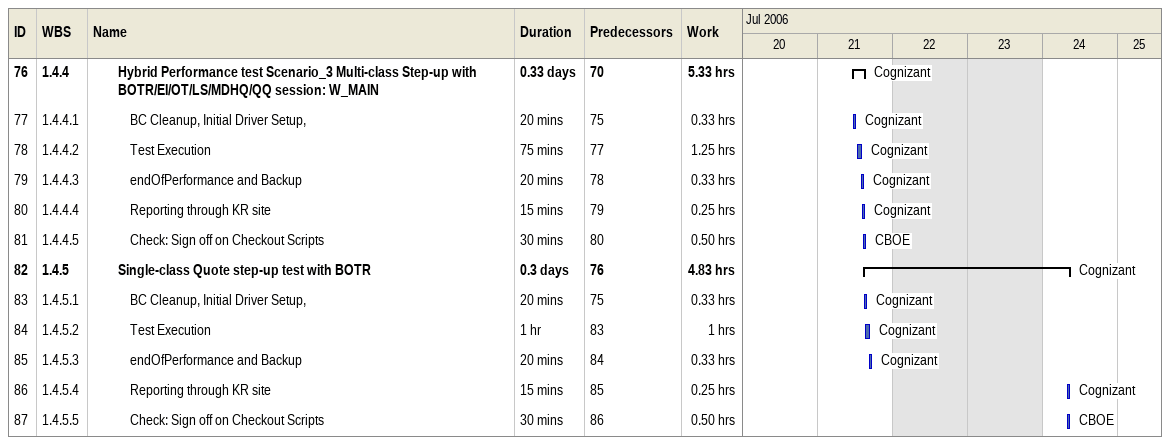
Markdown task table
| ID | WBS | Task | Duration | Start | Finish | Predecessors | Resources | Work (h) |
|---|---|---|---|---|---|---|---|---|
| 76 | 1.4.4 | **Hybrid Performance test Scenario_3 Multi-class Step-up with BOTR/EI/OT/LS/MDHQ/QQ session: W_MAIN** | 0.33d | 2006-07-21 | 2006-07-21 | 70 | Cognizant | 5.33 |
| 77 | 1.4.4.1 | BC Cleanup, Initial Driver Setup, | 20min | 2006-07-21 | 2006-07-21 | 75 | Cognizant | 0.33 |
| 78 | 1.4.4.2 | Test Execution | 75min | 2006-07-21 | 2006-07-21 | 77 | Cognizant | 1.25 |
| 79 | 1.4.4.3 | endOfPerformance and Backup | 20min | 2006-07-21 | 2006-07-21 | 78 | Cognizant | 0.33 |
| 80 | 1.4.4.4 | Reporting through KR site | 15min | 2006-07-21 | 2006-07-21 | 79 | Cognizant | 0.25 |
| 81 | 1.4.4.5 | Check: Sign off on Checkout Scripts | 30min | 2006-07-21 | 2006-07-21 | 80 | CBOE | 0.50 |
| 82 | 1.4.5 | **Single-class Quote step-up test with BOTR** | 0.3d | 2006-07-21 | 2006-07-24 | 76 | Cognizant | 4.83 |
| 83 | 1.4.5.1 | BC Cleanup, Initial Driver Setup, | 20min | 2006-07-21 | 2006-07-21 | 75 | Cognizant | 0.33 |
| 84 | 1.4.5.2 | Test Execution | 1h | 2006-07-21 | 2006-07-21 | 83 | Cognizant | 1 |
| 85 | 1.4.5.3 | endOfPerformance and Backup | 20min | 2006-07-21 | 2006-07-21 | 84 | Cognizant | 0.33 |
| 86 | 1.4.5.4 | Reporting through KR site | 15min | 2006-07-24 | 2006-07-24 | 85 | Cognizant | 0.25 |
| 87 | 1.4.5.5 | Check: Sign off on Checkout Scripts | 30min | 2006-07-24 | 2006-07-24 | 86 | CBOE | 0.50 |
